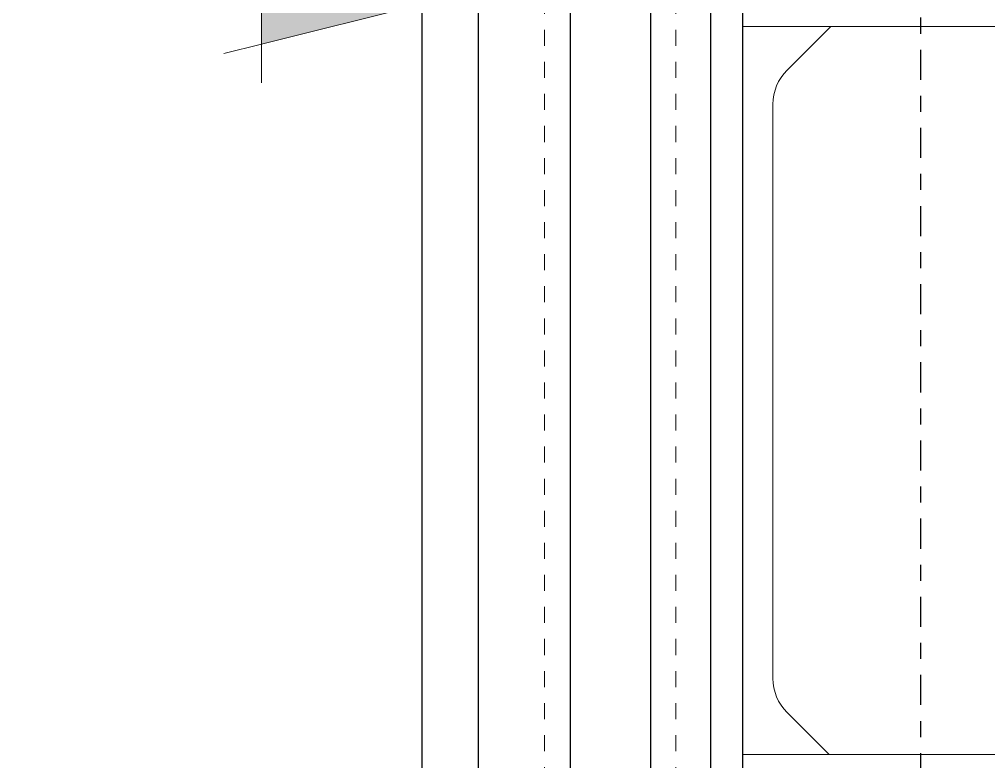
# Model space of a CAD drawing. Header units: inches. Extents: x -91.9 to -8.9, y 167.2 to 248.9.
# Drawn here: x -69.08 to -63.04, y 214.08 to 218.71 of the extents above; entities that cross this region are included whole.
import ezdxf

# ---------------------------------------------------------------- set-up
doc = ezdxf.new("R2010")
doc.units = ezdxf.units.IN
doc.header["$MEASUREMENT"] = 0
doc.linetypes.add('CENTER', pattern=[2, 1.25, -0.25, 0.25, -0.25])
doc.linetypes.add('DASHED2', pattern=[0.375, 0.25, -0.125])
for name, color, linetype, lineweight in [('A2 Hatch', 8, 'Continuous', 9), ('DETAILS', 7, 'Continuous', 13), ('DIM', 3, 'Continuous', 13), ('REBAR', 2, 'CENTER', 30)]:
    doc.layers.add(name, color=color, linetype=linetype, lineweight=lineweight)
doc.styles.add('ARCTEXT', font='arctext.shx', dxfattribs={"width": 0.85})
doc.dimstyles.new('ARCTEXT1-4', dxfattribs={"dimtxt": 4, "dimasz": 2, "dimexe": 2, "dimexo": 2, "dimgap": 2, "dimtad": 1, "dimdec": 4, "dimzin": 3, "dimdsep": 46, "dimlunit": 4, "dimtxsty": 'ARCTEXT', "dimblk": 'ARCHTICK', "dimcen": 2, "dimaunit": 1, "dimadec": 0, "dimazin": 0, "dimtfac": 1, "dimtdec": 4, "dimtmove": 2, "dimatfit": 3, "dimldrblk": 'arrow', "dimfxl": 1, "dimtolj": 1, "dimtzin": 0, "dimarcsym": 0})

# ---------------------------------------------------------------- blocks, each defined once
blk = doc.blocks.new('_ArchTick')
at = {"color": 0, "linetype": 'ByBlock', "const_width": 0.15}
blk.add_lwpolyline([(-0.5, -0.5), (0.5, 0.5)], dxfattribs=at)
blk = doc.blocks.new('arrow')
at = {"layer": 'DIM'}
blk.add_hatch(color=253, dxfattribs=at).paths.add_polyline_path([(-2, 0.5), (-2, -0.5), (0, 0)])
at = {"layer": 'DIM', "lineweight": 9}
for points in [[(-2, 0.983), (-2, 0.5), (-2.469, 0.617)], [(0.374, 0.094), (0, 0)], [(0.374, -0.094), (0, 0)], [(-2, -0.983), (-2, -0.5), (-2.469, -0.617)]]:
    blk.add_lwpolyline(points, dxfattribs=at)
at = {"layer": 'DIM', "lineweight": 15}
blk.add_lwpolyline([(0, 0), (-2, -0.5), (-2, 0.5), (0, 0)], dxfattribs=at)

msp = doc.modelspace()

# ---------------------------------------------------------------- linework, layer by layer
at = {"color": 1}
for p, q in [((-66.2204, 222.6437), (-66.2204, 210.1437)), ((-65.6454, 222.6437), (-65.6454, 210.1437)), ((-65.1454, 222.6437), (-65.1454, 210.1437)), ((-64.5704, 222.6437), (-64.5704, 210.1437)), ((-64.7704, 222.3937), (-64.7704, 210.1437)), ((-66.5704, 222.1437), (-66.5704, 210.1437))]:
    msp.add_line(p, q, dxfattribs=at)
at = {"layer": 'A2 Hatch', "linetype": 'DASHED2', "ltscale": 0.15}
for p, q in [((-65.8054, 222.6437), (-65.8054, 210.1437)), ((-64.9854, 222.6437), (-64.9854, 210.1437))]:
    msp.add_line(p, q, dxfattribs=at)
at = {"layer": 'DETAILS', "color": 6, "lineweight": 20}
for p, q in [((-60.5704, 218.6637), (-64.5704, 218.6637)), ((-64.0204, 218.6637), (-64.2925, 218.3916)), ((-64.3804, 214.5979), (-64.3804, 218.1794)), ((-64.0304, 214.1237), (-64.2925, 214.3858)), ((-60.5704, 214.1237), (-64.5704, 214.1237)), ((-64.3804, 214.1237), (-64.0304, 214.1237)), ((-63.7704, 214.1237), (-63.6704, 214.1237))]:
    msp.add_line(p, q, dxfattribs=at)
for centre, start, end in [((-64.0804, 218.1794), 135, 180), ((-64.0804, 214.5979), 180, 225)]:
    msp.add_arc(centre, 0.3, start, end, dxfattribs=at)
at = {"layer": 'REBAR', "ltscale": 0.15}
msp.add_line((-63.4597, 243.8695), (-63.4597, 188.8401), dxfattribs=at)

# ---------------------------------------------------------------- leaders
at = {"layer": 'DIM'}
msp.add_leader([(-66.5704, 218.8037), (-74.9742, 218.8044), (-80.7267, 218.8044)], dimstyle='ARCTEXT1-4', override={"dimasz": 0.5, "dimtad": 0}, dxfattribs=at)

doc.saveas('drawing.dxf')
